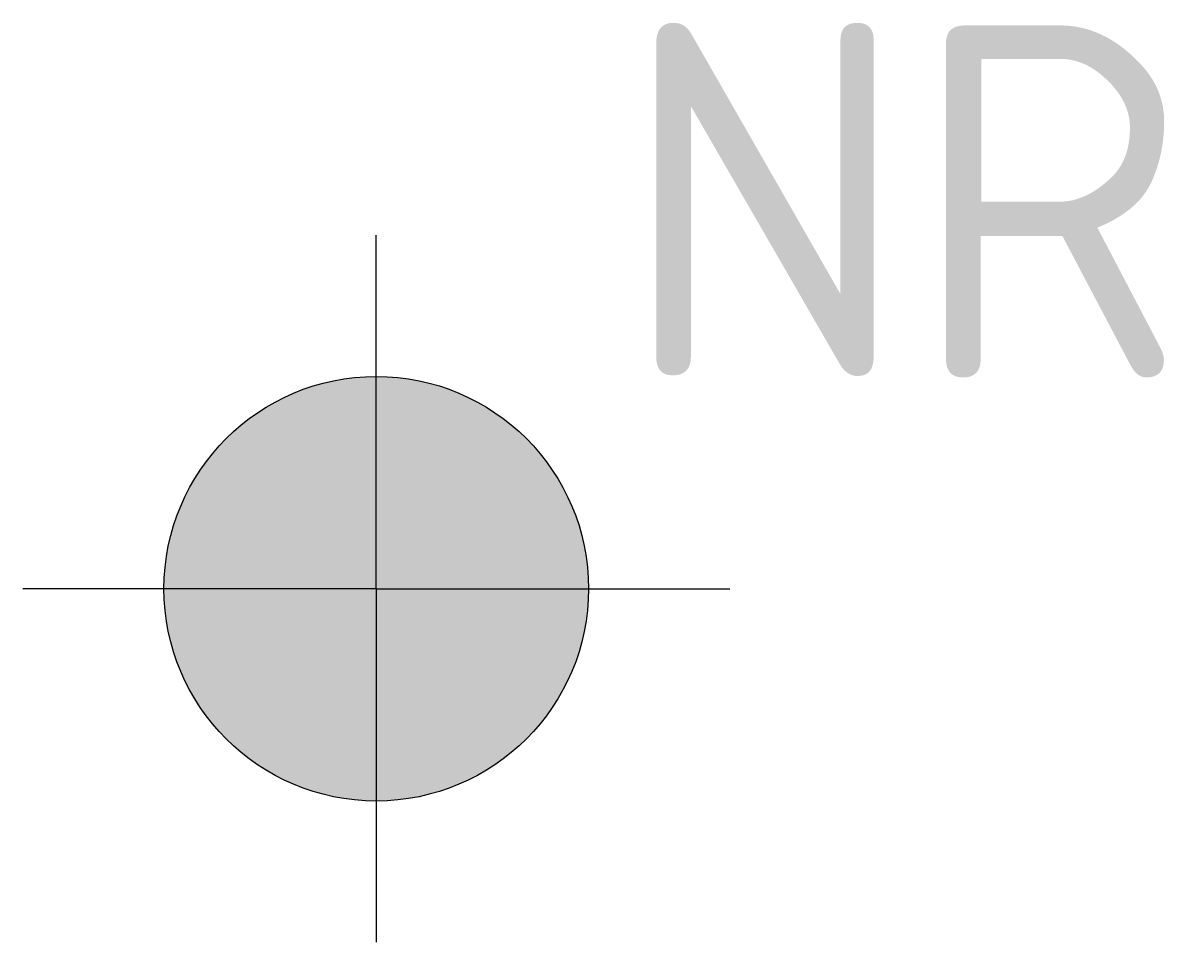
# Model space of a CAD drawing. Extents: x -2.5 to 5.57, y -2.5 to 4.
import ezdxf

# ---------------------------------------------------------------- set-up
doc = ezdxf.new("R2010")
doc.units = 0
doc.header["$LTSCALE"] = 0.2
doc.styles.add('NLCS-ISO', font='NLCS-ISO.ttf')

msp = doc.modelspace()

# ---------------------------------------------------------------- hatches: boundary and pattern name
h = msp.add_hatch(color=256)
edge = h.paths.add_edge_path()
edge.add_arc((0, 0), 1.5015, 0, 360)

# ---------------------------------------------------------------- linework, layer by layer
for q in [(0, 2.5), (-2.5, 0), (0, -2.5), (2.5, 0)]:
    msp.add_line((0, 0), q)
at = {"color": 0, "linetype": 'Continuous'}
msp.add_circle((0, 0), 1.5015, dxfattribs=at)

# ---------------------------------------------------------------- texts
at = {"style": 'NLCS-ISO'}
msp.add_attdef('NR', (1.724, 1.4943), '', height=2.5, dxfattribs=at)

doc.saveas('drawing.dxf')
